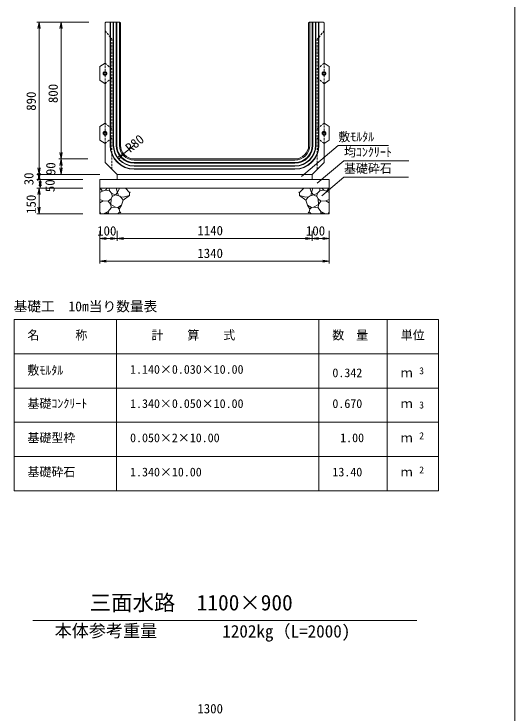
# Model space of a CAD drawing. Units: millimetres on the paper. Extents: x 0 to 840, y 0 to 594.
# Drawn here: x 409.9 to 468.4, y 298.4 to 380.3 of the extents above; entities that cross this region are included whole.
import ezdxf
from ezdxf.enums import TextEntityAlignment as Align

# ---------------------------------------------------------------- set-up
doc = ezdxf.new("R2010")
doc.units = ezdxf.units.MM
doc.linetypes.add('USER1', pattern=[0.375, 0.25, -0.125])
for name, color, linetype, lineweight in [('D-MTR-FRAM（材料表図枠）', 7, 'Continuous', 18), ('D-STR-DIM（寸法）', 7, 'Continuous', 18), ('D-STR-HTXT（旗揚げ）', 7, 'Continuous', 18), ('D-STR-STRn（構造物）', 7, 'Continuous', 18), ('D-STR（構造物外形線）', 1, 'Continuous', 18), ('D-TTL-TXT（文字）', 7, 'Continuous', 18)]:
    doc.layers.add(name, color=color, linetype=linetype, lineweight=lineweight)
doc.layers.add('D-MTR-TXT(文字列）', color=7, linetype='Continuous')
doc.layers.add('D-STR-TXT（文字）', color=7, linetype='Continuous')
doc.styles.add('ＭＳ ゴシック', font='')
doc.styles.get('ＭＳ ゴシック').set_extended_font_data('MS Gothic')

msp = doc.modelspace()

# ---------------------------------------------------------------- linework, layer by layer
at = {"layer": 'D-MTR-FRAM（材料表図枠）'}
msp.add_line((468.417, 574), (468.417, 20), dxfattribs=at)
at = {"layer": 'D-MTR-FRAM（材料表図枠）', "color": 2}
for p, q in [((409.854, 344.537), (459.493, 344.537)), ((409.854, 324.537), (409.854, 344.537)), ((421.854, 324.537), (421.854, 344.537)), ((445.493, 324.537), (445.493, 344.537)), ((453.493, 331.737), (453.493, 344.537)), ((453.493, 324.537), (453.493, 344.537)), ((459.493, 324.537), (459.493, 344.537)), ((409.854, 340.537), (459.493, 340.537)), ((409.854, 336.537), (459.493, 336.537)), ((409.854, 332.537), (459.493, 332.537)), ((409.854, 328.537), (459.493, 328.537)), ((409.854, 324.537), (459.493, 324.537))]:
    msp.add_line(p, q, dxfattribs=at)
at = {"layer": 'D-STR-DIM（寸法）'}
for p, q in [((418.596, 379.318), (412.533, 379.318)), ((412.658, 378.568), (412.783, 379.318)), ((412.783, 379.318), (412.783, 379.218)), ((412.783, 379.318), (412.908, 378.568)), ((412.783, 379.218), (412.783, 361.618)), ((418.596, 379.318), (415.101, 379.318)), ((415.226, 378.568), (415.351, 379.318)), ((415.351, 379.318), (415.351, 379.218)), ((415.351, 379.318), (415.476, 378.568)), ((415.351, 379.218), (415.351, 363.418)), ((423.896, 364.918), (422.655, 363.908)), ((415.351, 363.318), (415.226, 364.068)), ((415.476, 364.068), (415.351, 363.318)), ((415.351, 363.318), (415.351, 363.418)), ((421.994, 363.532), (422.655, 363.908)), ((422.655, 363.908), (422.152, 363.338)), ((422.577, 363.845), (422.5, 363.782)), ((422.655, 363.908), (422.577, 363.845)), ((418.496, 363.318), (415.101, 363.318)), ((418.496, 363.318), (415.101, 363.318)), ((415.226, 362.568), (415.351, 363.318)), ((415.351, 363.318), (415.351, 363.218)), ((415.351, 363.318), (415.476, 362.568)), ((415.351, 363.218), (415.351, 361.618)), ((412.783, 361.518), (412.658, 362.268)), ((412.908, 362.268), (412.783, 361.518)), ((415.351, 361.518), (415.226, 362.268)), ((415.476, 362.268), (415.351, 361.518)), ((419.896, 361.518), (412.533, 361.518)), ((419.896, 361.518), (412.533, 361.518)), ((412.783, 360.918), (412.658, 361.668)), ((412.658, 360.768), (412.783, 361.518)), ((412.908, 361.668), (412.783, 360.918)), ((412.783, 361.518), (412.783, 361.618)), ((412.783, 361.518), (412.783, 361.418)), ((412.783, 361.518), (412.908, 360.768)), ((412.783, 361.418), (412.783, 361.018)), ((412.783, 360.918), (412.783, 361.018)), ((419.896, 361.518), (415.101, 361.518)), ((415.351, 361.518), (415.351, 361.618)), ((417.896, 360.918), (412.533, 360.918)), ((417.896, 360.918), (412.658, 360.918)), ((412.783, 360.168), (412.908, 360.918)), ((412.908, 359.918), (412.783, 360.668)), ((412.908, 360.918), (412.908, 360.818)), ((412.908, 360.918), (413.033, 360.168)), ((412.908, 360.818), (412.908, 360.018)), ((413.033, 360.668), (412.908, 359.918)), ((417.896, 359.918), (412.533, 359.918)), ((417.896, 359.918), (412.658, 359.918)), ((412.658, 359.168), (412.783, 359.918)), ((412.783, 359.918), (412.783, 359.818)), ((412.783, 359.918), (412.908, 359.168)), ((412.783, 359.818), (412.783, 357.018)), ((412.908, 359.918), (412.908, 360.018)), ((412.783, 356.918), (412.658, 357.668)), ((412.908, 357.668), (412.783, 356.918)), ((417.896, 356.918), (412.533, 356.918)), ((412.783, 356.918), (412.783, 357.018)), ((419.896, 354.918), (419.896, 353.766)), ((419.896, 354.918), (419.896, 351.112)), ((421.896, 354.918), (421.896, 353.766)), ((421.896, 354.918), (421.896, 353.766)), ((444.696, 354.918), (444.696, 353.766)), ((444.696, 354.918), (444.696, 353.766)), ((446.696, 354.918), (446.696, 353.766)), ((446.696, 354.918), (446.696, 351.112)), ((419.896, 354.016), (420.646, 354.141)), ((419.896, 354.016), (419.996, 354.016)), ((420.646, 353.891), (419.896, 354.016)), ((419.996, 354.016), (421.796, 354.016)), ((421.146, 354.141), (421.896, 354.016)), ((421.896, 354.016), (421.146, 353.891)), ((421.896, 354.016), (421.796, 354.016)), ((421.896, 354.016), (422.646, 354.141)), ((421.896, 354.016), (421.996, 354.016)), ((422.646, 353.891), (421.896, 354.016)), ((444.596, 354.016), (421.996, 354.016)), ((443.946, 354.141), (444.696, 354.016)), ((444.696, 354.016), (443.946, 353.891)), ((444.696, 354.016), (444.596, 354.016)), ((444.696, 354.016), (445.446, 354.141)), ((444.696, 354.016), (444.796, 354.016)), ((445.446, 353.891), (444.696, 354.016)), ((446.596, 354.016), (444.796, 354.016)), ((445.946, 354.141), (446.696, 354.016)), ((446.696, 354.016), (445.946, 353.891)), ((446.696, 354.016), (446.596, 354.016)), ((419.896, 351.362), (420.646, 351.487)), ((419.896, 351.362), (419.996, 351.362)), ((420.646, 351.237), (419.896, 351.362)), ((419.996, 351.362), (446.596, 351.362)), ((445.946, 351.487), (446.696, 351.362)), ((446.696, 351.362), (445.946, 351.237)), ((446.696, 351.362), (446.596, 351.362))]:
    msp.add_line(p, q, dxfattribs=at)
at = {"layer": 'D-STR-HTXT（旗揚げ）'}
for p, q in [((443.469, 361.279), (447.762, 364.886)), ((453.627, 364.886), (447.762, 364.886)), ((445.306, 360.479), (448.425, 363.1)), ((455.996, 363.1), (448.425, 363.1)), ((445.836, 359.012), (448.425, 361.188)), ((455.971, 361.188), (448.425, 361.188))]:
    msp.add_line(p, q, dxfattribs=at)
at = {"layer": 'D-STR-STRn（構造物）'}
for p, q in [((421.896, 361.518), (421.896, 360.918)), ((444.696, 361.518), (444.696, 360.918)), ((419.896, 360.918), (446.696, 360.918)), ((419.896, 356.918), (419.896, 360.918)), ((446.696, 356.918), (446.696, 360.918)), ((419.896, 359.918), (446.696, 359.918)), ((420.202, 359.571), (419.896, 359.39)), ((420.202, 359.571), (419.91, 359.918)), ((420.539, 359.679), (420.202, 359.571)), ((420.539, 359.679), (420.76, 359.918)), ((421.005, 359.605), (420.539, 359.679)), ((421.005, 359.605), (420.988, 359.918)), ((421.285, 359.298), (421.005, 359.605)), ((421.336, 358.941), (421.285, 359.298)), ((421.731, 359.145), (421.285, 359.298)), ((421.962, 359.385), (421.731, 359.145)), ((421.793, 359.918), (421.962, 359.385)), ((421.962, 359.385), (422.17, 359.918)), ((421.962, 359.385), (422.052, 359.026)), ((422.877, 359.918), (423.357, 359.383)), ((423.357, 359.383), (423.483, 359.446)), ((423.357, 359.383), (423.357, 359.043)), ((443.235, 359.383), (443.109, 359.446)), ((443.714, 359.918), (443.235, 359.383)), ((443.235, 359.383), (443.235, 359.043)), ((444.629, 359.385), (444.421, 359.918)), ((444.629, 359.385), (444.539, 359.026)), ((444.798, 359.918), (444.629, 359.385)), ((444.629, 359.385), (444.86, 359.145)), ((444.86, 359.145), (445.306, 359.298)), ((445.255, 358.941), (445.306, 359.298)), ((445.306, 359.298), (445.587, 359.605)), ((445.587, 359.605), (445.604, 359.918)), ((445.587, 359.605), (446.052, 359.679)), ((446.052, 359.679), (445.831, 359.918)), ((446.052, 359.679), (446.389, 359.571)), ((446.389, 359.571), (446.681, 359.918)), ((446.389, 359.571), (446.696, 359.39)), ((420.269, 358.411), (419.896, 358.568)), ((420.855, 358.401), (421.201, 358.669)), ((421.16, 357.978), (421.201, 358.669)), ((421.201, 358.669), (421.336, 358.941)), ((421.336, 358.941), (421.731, 359.145)), ((421.731, 359.145), (422.207, 358.969)), ((422.207, 358.969), (422.383, 358.801)), ((422.295, 358.885), (422.618, 358.854)), ((422.383, 358.801), (422.621, 358.484)), ((422.621, 358.484), (422.412, 357.925)), ((422.618, 358.854), (423.357, 359.043)), ((422.621, 358.484), (423.357, 359.043)), ((423.357, 359.043), (423.371, 359.04)), ((443.235, 359.043), (443.22, 359.04)), ((443.973, 358.854), (443.235, 359.043)), ((443.97, 358.484), (443.235, 359.043)), ((444.208, 358.801), (443.97, 358.484)), ((443.97, 358.484), (444.179, 357.925)), ((444.296, 358.885), (443.973, 358.854)), ((444.384, 358.969), (444.208, 358.801)), ((444.86, 359.145), (444.384, 358.969)), ((445.255, 358.941), (444.86, 359.145)), ((445.39, 358.669), (445.255, 358.941)), ((445.431, 357.978), (445.39, 358.669)), ((445.736, 358.401), (445.39, 358.669)), ((446.322, 358.411), (446.696, 358.568)), ((419.896, 358.198), (420.269, 358.411)), ((420.269, 358.411), (420.855, 358.401)), ((421.16, 357.978), (420.855, 358.401)), ((421.197, 357.589), (421.16, 357.978)), ((421.16, 357.978), (421.732, 357.668)), ((421.732, 357.668), (421.197, 357.589)), ((421.974, 357.65), (421.732, 357.668)), ((422.412, 357.925), (421.974, 357.65)), ((421.974, 357.65), (422.156, 357.463)), ((422.156, 357.463), (422.412, 357.925)), ((444.435, 357.463), (444.179, 357.925)), ((444.179, 357.925), (444.617, 357.65)), ((444.617, 357.65), (444.435, 357.463)), ((444.617, 357.65), (444.859, 357.668)), ((445.431, 357.978), (444.859, 357.668)), ((444.859, 357.668), (445.395, 357.589)), ((445.395, 357.589), (445.431, 357.978)), ((445.431, 357.978), (445.736, 358.401)), ((446.322, 358.411), (445.736, 358.401)), ((446.696, 358.198), (446.322, 358.411)), ((420.018, 356.918), (419.896, 357.175)), ((419.896, 356.918), (446.696, 356.918)), ((420.487, 356.971), (420.268, 356.918)), ((420.487, 356.971), (420.88, 357.187)), ((420.849, 356.985), (420.487, 356.971)), ((421, 356.918), (420.849, 356.985)), ((420.88, 357.187), (421.197, 357.589)), ((420.88, 357.187), (420.887, 356.986)), ((422.007, 356.918), (422.224, 357.135)), ((422.224, 357.135), (422.156, 357.463)), ((422.224, 357.135), (422.337, 357.031)), ((444.367, 357.135), (444.254, 357.031)), ((444.367, 357.135), (444.435, 357.463)), ((444.584, 356.918), (444.367, 357.135)), ((445.711, 357.187), (445.395, 357.589)), ((445.591, 356.918), (445.742, 356.985)), ((445.711, 357.187), (445.704, 356.986)), ((446.104, 356.971), (445.711, 357.187)), ((445.742, 356.985), (446.104, 356.971)), ((446.104, 356.971), (446.323, 356.918)), ((446.573, 356.918), (446.696, 357.175))]:
    msp.add_line(p, q, dxfattribs=at)
at = {"layer": 'D-STR（構造物外形線）'}
for p, q in [((420.596, 379.318), (420.496, 379.218)), ((420.496, 374.518), (420.496, 379.218)), ((420.596, 379.318), (422.196, 379.318)), ((421.096, 364.918), (421.096, 379.318)), ((421.136, 364.918), (421.136, 379.318)), ((421.456, 364.918), (421.456, 379.318)), ((421.496, 364.918), (421.496, 379.318)), ((421.796, 364.918), (421.796, 379.318)), ((421.876, 364.918), (421.876, 379.318)), ((422.176, 364.918), (422.176, 379.318)), ((422.196, 379.318), (422.296, 379.218)), ((422.296, 364.918), (422.296, 379.218)), ((444.396, 379.318), (444.296, 379.218)), ((444.296, 364.918), (444.296, 379.218)), ((444.396, 379.318), (445.996, 379.318)), ((444.416, 364.918), (444.416, 379.318)), ((444.716, 364.918), (444.716, 379.318)), ((444.796, 364.918), (444.796, 379.318)), ((445.096, 364.918), (445.096, 379.318)), ((445.136, 364.918), (445.136, 379.318)), ((445.456, 364.918), (445.456, 379.318)), ((445.496, 364.918), (445.496, 379.318)), ((445.996, 379.318), (446.096, 379.218)), ((446.096, 374.518), (446.096, 379.218)), ((420.496, 374.518), (419.896, 374.118)), ((419.896, 372.518), (419.896, 374.118)), ((446.096, 374.518), (446.696, 374.118)), ((446.696, 372.518), (446.696, 374.118)), ((419.896, 372.518), (420.496, 372.118)), ((446.696, 372.518), (446.096, 372.118)), ((420.496, 367.518), (420.496, 372.118)), ((446.096, 367.518), (446.096, 372.118)), ((420.496, 367.518), (419.896, 367.118)), ((446.096, 367.518), (446.696, 367.118)), ((419.896, 365.518), (419.896, 367.118)), ((446.696, 365.518), (446.696, 367.118)), ((419.896, 365.518), (420.496, 365.118)), ((420.496, 362.918), (420.496, 365.118)), ((446.696, 365.518), (446.096, 365.118)), ((446.096, 362.918), (446.096, 365.118)), ((420.496, 362.918), (421.896, 361.518)), ((442.696, 363.318), (423.896, 363.318)), ((442.696, 363.198), (423.896, 363.198)), ((442.696, 362.898), (423.896, 362.898)), ((442.696, 362.818), (423.896, 362.818)), ((446.096, 362.918), (444.696, 361.518)), ((442.696, 362.518), (423.896, 362.518)), ((442.696, 362.478), (423.896, 362.478)), ((442.696, 362.158), (423.896, 362.158)), ((442.696, 362.118), (423.896, 362.118)), ((421.896, 361.518), (444.696, 361.518))]:
    msp.add_line(p, q, dxfattribs=at)
at = {"layer": 'D-STR（構造物外形線）', "linetype": 'USER1'}
for p, q in [((420.496, 378.318), (421.296, 377.318)), ((446.096, 378.318), (445.296, 377.318)), ((421.296, 362.118), (421.296, 377.318)), ((445.296, 362.118), (445.296, 377.318)), ((420.496, 374.518), (421.296, 373.818)), ((420.496, 372.118), (420.496, 374.518)), ((446.096, 374.518), (445.296, 373.818)), ((446.096, 372.118), (446.096, 374.518)), ((420.496, 372.118), (421.296, 372.818)), ((446.096, 372.118), (445.296, 372.818)), ((420.496, 367.518), (421.296, 366.818)), ((420.496, 365.118), (420.496, 367.518)), ((446.096, 367.518), (445.296, 366.818)), ((446.096, 365.118), (446.096, 367.518)), ((420.496, 365.118), (421.296, 365.818)), ((446.096, 365.118), (445.296, 365.818))]:
    msp.add_line(p, q, dxfattribs=at)
at = {"layer": 'D-STR（構造物外形線）'}
for centre, radius in [((420.496, 373.318), 0.22), ((420.496, 373.318), 0.16), ((446.096, 373.318), 0.22), ((446.096, 373.318), 0.16), ((420.496, 366.318), 0.22), ((420.496, 366.318), 0.16), ((446.096, 366.318), 0.22), ((446.096, 366.318), 0.16)]:
    msp.add_circle(centre, radius, dxfattribs=at)
for centre, radius, start, end in [((423.896, 364.918), 2.8, 180, 270), ((423.896, 364.918), 2.76, 180, 270), ((423.896, 364.918), 2.44, 180, 270), ((423.896, 364.918), 2.4, 180, 270), ((423.896, 364.918), 2.1, 180, 270), ((423.896, 364.918), 2.02, 180, 270), ((423.896, 364.918), 1.72, 180, 270), ((423.896, 364.918), 1.6, 180, 270), ((442.696, 364.918), 2.8, 270, 0), ((442.696, 364.918), 2.76, 270, 0), ((442.696, 364.918), 2.44, 270, 0), ((442.696, 364.918), 2.4, 270, 0), ((442.696, 364.918), 2.1, 270, 0), ((442.696, 364.918), 2.02, 270, 0), ((442.696, 364.918), 1.72, 270, 0), ((442.696, 364.918), 1.6, 270, 0)]:
    msp.add_arc(centre, radius, start, end, dxfattribs=at)
at = {"layer": 'D-TTL-TXT（文字）'}
msp.add_line((412.059, 309.345), (456.938, 309.345), dxfattribs=at)

# ---------------------------------------------------------------- texts
at = {"layer": 'D-MTR-FRAM（材料表図枠）', "style": 'ＭＳ ゴシック'}
for s, rotation, p in [('800', 90, (415.301, 369.853)), ('890', 90, (412.733, 368.953)), ('R80', 39.157, (423.647, 363.749)), ('90', 90, (415.026, 361.432)), ('30', 90, (412.458, 360.24)), ('50', 90, (414.938, 359.44)), ('150', 90, (412.733, 356.899))]:
    msp.add_text(s, height=1.1, rotation=rotation, dxfattribs=at).set_placement(p, align=Align.BOTTOM_LEFT)
for s, p in [('100', (419.577, 354.036)), ('1140', (431.289, 354.066)), ('100', (443.977, 354.036)), ('1340', (431.289, 351.412)), ('1300', (431.289, 298.171))]:
    msp.add_text(s, height=1.1, dxfattribs=at).set_placement(p, align=Align.BOTTOM_LEFT)
at = {"layer": 'D-MTR-TXT(文字列）', "style": 'ＭＳ ゴシック'}
for s, height, p in [('基礎工\u300010m当り数量表', 1.173, (409.81, 345.147)), ('名\u3000\u3000\u3000称', 1.026, (411.423, 341.898)), ('計\u3000\u3000算\u3000\u3000式', 1.026, (425.919, 341.898)), ('数\u3000量', 1.026, (447.062, 341.898)), ('単位', 1.026, (455.062, 341.898)), ('敷ﾓﾙﾀﾙ', 1.026, (411.423, 337.792)), ('1.140×0.030×10.00', 1.026, (423.423, 337.898)), ('3', 0.821, (457.223, 337.9)), ('0.342', 1.026, (447.073, 337.498)), ('ｍ', 1.026, (455.062, 337.498)), ('基礎ｺﾝｸﾘｰﾄ', 1.026, (411.423, 333.898)), ('1.340×0.050×10.00', 1.026, (423.423, 333.898)), ('0.670', 1.026, (447.073, 333.898)), ('ｍ', 1.026, (455.062, 333.898)), ('3', 0.821, (457.223, 333.9)), ('基礎型枠', 1.026, (411.423, 329.898)), ('0.050×2×10.00', 1.026, (423.423, 329.898)), ('1.00', 1.026, (447.983, 329.898)), ('ｍ', 1.026, (455.062, 329.898)), ('2', 0.821, (457.223, 330.3)), ('基礎砕石', 1.026, (411.423, 325.898)), ('1.340×10.00', 1.026, (423.423, 325.898)), ('13.40', 1.026, (447.073, 325.898)), ('ｍ', 1.026, (455.062, 325.898)), ('2', 0.821, (457.223, 326.3))]:
    msp.add_text(s, height=height, dxfattribs=at).set_placement(p, align=Align.BOTTOM_LEFT)
at = {"layer": 'D-STR-TXT（文字）', "style": 'ＭＳ ゴシック'}
for s, p in [('敷ﾓﾙﾀﾙ', (447.762, 365.086)), ('均ｺﾝｸﾘｰﾄ', (448.425, 363.3)), ('基礎砕石', (448.425, 361.388))]:
    msp.add_text(s, height=1.026, dxfattribs=at).set_placement(p, align=Align.BOTTOM_LEFT)
at = {"layer": 'D-TTL-TXT（文字）', "style": 'ＭＳ ゴシック'}
for s, height, p in [('三面水路\u30001100×900', 1.833, (418.71, 309.982)), ('本体参考重量', 1.466, (414.601, 306.987)), ('1202kg（L=2000)', 1.466, (434.201, 306.928))]:
    msp.add_text(s, height=height, dxfattribs=at).set_placement(p, align=Align.BOTTOM_LEFT)

doc.saveas('drawing.dxf')
